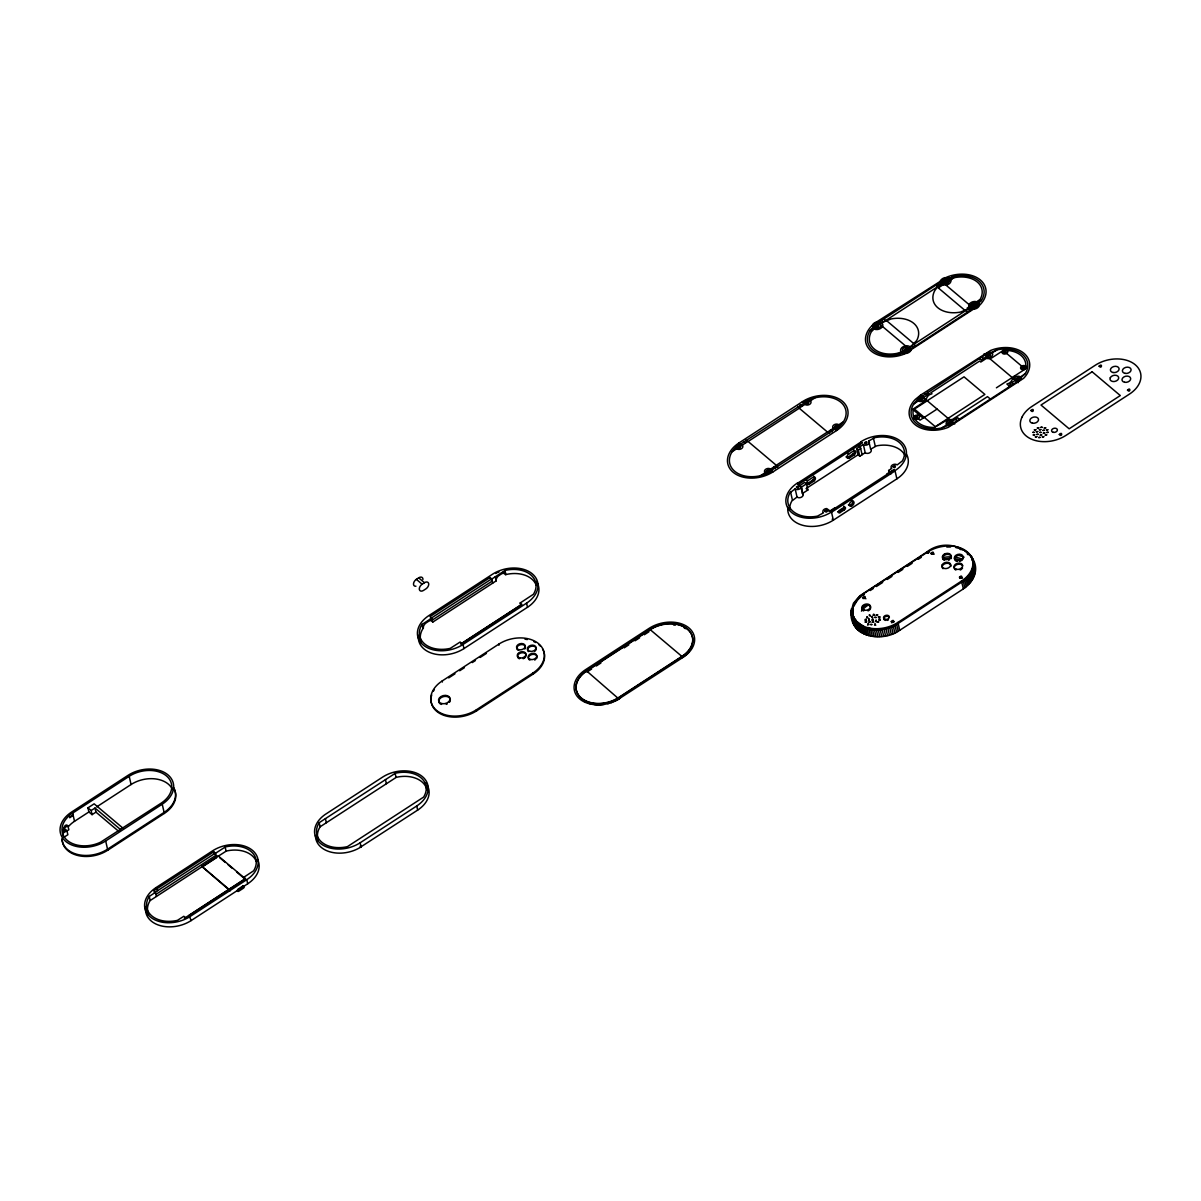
<?xml version="1.0" encoding="UTF-8"?>
<svg xmlns="http://www.w3.org/2000/svg" width="1201" height="1201" viewBox="0 0 1201 1201"><rect width="100%" height="100%" fill="white"/><g stroke="black" fill="none" stroke-linecap="round" stroke-linejoin="round"><path stroke-width="1.5" d="M67.887 825.657L64.013 828.18L66.911 830.627L67.856 834.725L63.878 837.307C61.821 834.365 63.653 822.039 67.887 825.657L68.832 829.771L66.25 831.452M831.467 511.971A28.914 20.192 -12.9 0 1 798.23 516.25A28.914 20.192 -12.9 0 1 786.91 495.142L787.466 493.806A28.914 20.192 -12.9 0 1 797.284 483.117L801.217 487.036A3.423 2.402 -12.9 0 1 798.695 489.332A3.423 2.402 -12.9 0 1 795.152 488.837L789.928 492.83A26.947 18.826 -12.9 0 0 817.521 516.115L823.541 512.797A3.423 2.402 -12.9 0 1 823.331 510.125A3.423 2.402 -12.9 0 1 826.738 508.578L831.467 511.971L833.344 520.168A28.914 20.192 -12.9 0 1 802.493 525.242A28.914 20.192 -12.9 0 1 787.811 507.407M801.698 488.492L801.037 487.366L806.472 483.838L804.73 482.367L798.92 486.15L798.44 484.093M801.217 486.435L803.094 495.247A3.423 2.402 -12.9 0 1 800.572 497.529A3.423 2.402 -12.9 0 1 797.029 497.034L791.804 501.027A26.947 18.826 -12.9 0 0 789.688 509.794M867.617 625.166C870.32 622.779 865.546 623.784 868.969 624.625M868.023 617.93C864.495 616.879 869.344 615.693 866.597 617.945M868.923 622.658C872.016 620.467 866.687 621.412 870.094 622.058M873.157 615.482C875.649 613.201 871.416 614.312 874.538 615.543M874.508 625.12C876.625 622.719 873.307 623.739 875.784 625.181M880.018 617.975L878.637 617.854M891.502 622.794L892.403 621.608L894.114 621.758M934.183 554.186L932.952 553.151L931.3 554.231M962.556 578.161L961.34 577.126L959.689 578.191M851.059 611.594L853.446 603.262L859.961 595.711L926.496 552.22C953.339 530.632 997.13 563.449 963.397 588.88L899.729 630.285C882.99 642.73 849.122 637.746 851.059 611.594L852.23 616.729M851.269 614.342C856.883 633.693 884.176 632.957 898.168 623.439L961.821 582.05C969.057 577.501 975.422 568.929 973.11 559.981M853.28 608.787L853.19 613.951M863.129 598.563L864.765 597.497L865.891 598.804M872.947 617.93C870.034 617.329 873.217 615.287 872.136 617.284M913.661 408.715L913.105 410.607A24.996 17.46 -12.9 0 0 913.571 416.147L915.237 419.494A24.996 17.46 -12.9 0 0 934.363 427.466L947.559 419.734L952.303 419.524L987.492 396.63L990.39 399.077M996.395 387.818L1025.189 369.082L1025.864 365.314A24.996 17.46 -12.9 0 0 1008.315 350.497L1003.18 350.512L992.506 357.448A5.389 3.768 -12.9 0 1 990.074 358.438L989.549 358.544A5.389 3.768 -12.9 0 1 986.501 358.318L980.797 362.026L979.641 361.051L930.82 392.787L931.976 393.778C926.496 394.844 927.262 398.837 924.32 401.78M854.151 605.319L854.166 605.274A28.914 20.192 -12.9 0 1 856.538 601.371M854.016 606.175L854.572 604.884M855.217 603.593L856.853 601.116M185.57 917.759L183.828 916.288L177.418 920.371A26.947 18.826 -12.9 0 1 151.806 915.898A26.947 18.826 -12.9 0 1 149.149 896.516L155.439 892.328L153.698 890.857L213.748 851.809L215.474 853.28L216.42 857.379L150.08 900.615A26.947 18.826 -12.9 0 0 147.798 912.22M491.794 579.017L490.053 577.546L430.003 616.593L431.744 618.065L421.971 624.505A26.947 18.826 -12.9 0 0 424.629 643.901A26.947 18.826 -12.9 0 0 450.24 648.375L460.133 642.025L461.875 643.496L521.925 604.448L520.183 602.977L533.439 594.255A26.947 18.826 -12.9 0 0 530.782 574.874A26.947 18.826 -12.9 0 0 505.186 570.4L491.794 579.017L492.725 583.116M536.186 585.172A26.947 18.826 -12.9 0 0 506.116 574.498L505.516 574.799A4.414 2.792 -49.8 0 0 501.327 573.988L499 575.504A4.414 2.792 -49.8 0 0 496.223 580.849L432.69 622.163A4.414 2.792 -49.8 0 0 428.502 621.352L426.175 622.869A4.414 2.792 -49.8 0 0 423.383 628.213L422.917 628.618A26.947 18.826 -12.9 0 0 420.455 639.427M319.226 822.655L319.121 822.805A26.947 18.826 -12.9 0 0 321.778 842.201A26.947 18.826 -12.9 0 0 347.374 846.66L423.623 797.089A26.947 18.826 -12.9 0 0 420.95 777.708A26.947 18.826 -12.9 0 0 395.354 773.234L319.226 822.655L320.051 826.904A26.947 18.826 -12.9 0 0 318.25 840.1M865.155 620.347C867.978 618.275 862.768 619.536 866.537 620.332M872.076 620.377C874.883 618.29 869.749 619.566 873.457 620.362M69.163 815.359L69.193 815.704A26.947 18.826 -12.9 0 0 67.271 840.4A26.947 18.826 -12.9 0 0 100.569 842.201L161.069 803.214A26.947 18.826 -12.9 0 0 166.444 775.906A26.947 18.826 -12.9 0 0 129.198 776.311L69.163 815.359L69.853 817.596L73.111 815.149L69.628 817.416M1014.515 376.018C1011.587 378.976 1012.353 382.969 1006.858 384.035L1009.756 386.482M876.715 621.548C874.778 619.986 877.255 618.875 875.709 621.563M879.087 620.271C881.789 618.335 876.58 619.686 880.333 620.256M876.91 321.748L871.581 326.087A28.914 20.192 -12.9 0 0 867.092 332.437L866.537 333.773A28.914 20.192 -12.9 0 0 874.928 353.559A28.914 20.192 -12.9 0 0 904.593 353.95L979.956 304.949A28.914 20.192 -12.9 0 0 980.391 279.998A28.914 20.192 -12.9 0 0 946.943 277.071L876.91 321.748L911.094 350.602M920.567 395.129L915.237 399.468A28.914 20.192 -12.9 0 0 910.748 405.818L910.178 407.169A28.914 20.192 -12.9 0 0 918.57 426.955A28.914 20.192 -12.9 0 0 948.25 427.346L1023.612 378.33A28.914 20.192 -12.9 0 0 1024.048 353.379A28.914 20.192 -12.9 0 0 990.6 350.467L920.567 395.129L954.75 423.983M862.648 595.516L864.014 594.57M156.025 887.614L155.049 888.275A28.914 20.192 -12.9 0 0 150.26 916.903A28.914 20.192 -12.9 0 0 189.188 917.099L246.76 879.687A28.914 20.192 -12.9 0 0 252.525 850.398A28.914 20.192 -12.9 0 0 212.577 850.833L156.025 887.614L157.661 890.647M415.936 586.223A4.414 2.792 -49.8 0 1 413.519 583.806A4.414 2.792 -49.8 0 1 416.357 579.347L418.684 577.831A4.414 2.792 -49.8 0 1 422.947 579.513M422.151 584.226L424.478 582.725A4.414 2.792 -49.8 0 1 428.667 583.536A4.414 2.792 -49.8 0 1 425.89 588.88L423.563 590.382A4.414 2.792 -49.8 0 1 419.374 589.571A4.414 2.792 -49.8 0 1 422.151 584.226L416.357 579.347M92.072 814.653L91.141 810.555L95.014 808.033L95.945 812.131L92.072 814.653L88.889 811.966L87.943 807.853L94.143 803.829L123.238 828.39M68.202 826.858A26.947 18.826 -12.9 0 1 74.522 821.304L88.889 811.966M96.65 806.907L131.074 784.523A26.947 18.826 -12.9 0 1 172.479 789.552M62.947 833.209L66.911 830.627M870.155 330.47L885.617 320.412L883.891 318.941M937.531 286.649L953.009 276.59M953.594 277.941L938.687 287.624L935.789 285.192M490.518 579.603L430.483 618.65L432.21 620.106L492.26 581.059L490.053 577.546M105.673 840.97L162.225 804.19A28.914 20.192 -12.9 0 0 167.99 774.9A28.914 20.192 -12.9 0 0 128.042 775.336L71.49 812.116A28.914 20.192 -12.9 0 0 65.725 841.406A28.914 20.192 -12.9 0 0 105.673 840.97L107.775 850.203A28.914 20.192 -12.9 0 1 78.305 855.622A28.914 20.192 -12.9 0 1 62.167 839.679M107.775 850.203L164.342 813.422A28.914 20.192 -12.9 0 0 173.755 788.366M738.9 442.989L802.433 401.659A28.914 20.192 -12.9 0 1 842.381 401.224A28.914 20.192 -12.9 0 1 836.617 430.513L773.084 471.828A28.914 20.192 -12.9 0 1 739.846 476.121A28.914 20.192 -12.9 0 1 728.512 455.014L729.082 453.678A28.914 20.192 -12.9 0 1 738.9 442.989L741.798 445.421M732.13 451.711L747.607 441.653L745.866 440.182M814.984 397.831L799.521 407.89L797.779 406.418M979.671 299.935L967.09 308.132L969.988 310.579M898.543 354.43L914.006 344.372L915.747 345.843M981.397 300.55L965.919 310.609L967.661 312.08M460.599 644.081L520.649 605.034L520.183 602.977M463.031 644.472L526.563 603.157A28.914 20.192 -12.9 0 0 532.328 573.868A28.914 20.192 -12.9 0 0 492.38 574.303L428.847 615.618A28.914 20.192 -12.9 0 0 423.082 644.907A28.914 20.192 -12.9 0 0 463.031 644.472L463.976 648.57A28.914 20.192 -12.9 0 1 432.84 653.554A28.914 20.192 -12.9 0 1 418.488 635.359M463.976 648.57L527.509 607.256A28.914 20.192 -12.9 0 0 537.342 582.995M532.929 673.04L476.362 709.821A28.914 20.192 -12.9 0 1 436.413 710.256A28.914 20.192 -12.9 0 1 442.178 680.967L498.745 644.186A28.914 20.192 -12.9 0 1 538.694 643.751A28.914 20.192 -12.9 0 1 532.929 673.04L533.154 674.061L476.602 710.857A28.914 20.192 -12.9 0 1 443.875 715.331A28.914 20.192 -12.9 0 1 431.729 694.929M448.694 677.904L454.984 673.821M459.698 670.759L464.412 667.696M472.263 662.592L475.416 660.535M480.115 657.472L486.405 653.389M760.518 475.671L775.996 465.613L777.738 467.084M843.372 421.791L827.909 431.85L829.636 433.321M154.163 892.913L214.213 853.866L213.748 851.809M215.474 853.28L225.383 846.93A26.947 18.826 -12.9 0 1 250.979 851.404A26.947 18.826 -12.9 0 1 253.651 870.785L243.863 877.24L244.343 879.297L184.293 918.345M155.905 894.385L215.955 855.337L214.213 853.866M230.172 890.842L201.873 866.416L218.132 855.833L244.869 878.396M217.801 856.478L226.313 851.044A26.947 18.826 -12.9 0 1 256.398 861.702M913.796 403.866L929.274 393.808L927.532 392.337M996.65 349.986L981.187 360.045L979.446 358.574M202.023 867.092L216.811 857.484M926.647 400.263L912.7 409.346L923.134 418.143M890.827 473.99L888.62 470.477L891.712 468.465A3.423 2.402 -12.9 0 1 892.403 464.982A3.423 2.402 -12.9 0 1 897.147 464.937L902.356 460.944A26.947 18.826 -12.9 0 0 874.763 437.644L868.758 440.977L870.635 449.174A3.423 2.402 -12.9 0 1 869.944 452.642A3.423 2.402 -12.9 0 1 865.2 452.702L859.781 456.23L858.37 450.075L860.697 448.558L858.49 445.046L861.973 442.779L860.817 441.803A28.914 20.192 -12.9 0 1 900.765 441.368A28.914 20.192 -12.9 0 1 895 470.657L896.877 478.854L833.344 520.168L832.188 519.192M859.781 456.23L858.039 454.759L856.643 448.604L858.955 447.102M848.717 454.068L853.055 451.246A2.747 1.741 -49.8 0 1 855.667 451.756A2.747 1.741 -49.8 0 1 853.941 455.074L849.602 457.896A2.747 1.741 -49.8 0 1 846.99 457.401A2.747 1.741 -49.8 0 1 848.717 454.068L847.561 453.092M862.108 454.714L860.231 446.517L863.324 444.49A3.423 2.402 -12.9 0 0 868.068 444.445A3.423 2.402 -12.9 0 0 868.758 440.977M806.487 483.553A2.747 1.741 -49.8 0 0 808.153 483.117L812.492 480.295A2.747 1.741 -49.8 0 0 813.708 476.212M846.014 456.86A2.747 1.741 -49.8 0 0 848.431 456.92L852.77 454.098A2.747 1.741 -49.8 0 0 854.512 451.621A2.747 1.741 -49.8 0 0 853.566 449.835M809.309 484.093L813.647 481.286A2.747 1.741 -49.8 0 0 815.374 477.953A2.747 1.741 -49.8 0 0 812.777 477.443L808.423 480.265A2.747 1.741 -49.8 0 0 806.697 483.598A2.747 1.741 -49.8 0 0 809.309 484.093L808.153 483.117M806.517 488.267L857.664 455.014M803.094 494.602L802.448 493.506L807.868 489.993L806.472 483.838M870.635 449.174L876.64 445.856A26.947 18.826 -12.9 0 1 905.089 455.629M937.08 409.076L920.026 420.155L916.558 417.227M320.157 826.753L396.285 777.332A26.947 18.826 -12.9 0 1 427.001 790.378M942.185 427.826L957.662 417.768L959.404 419.224M1025.038 373.946L1009.576 384.005L1011.317 385.476M145.816 906.455A28.914 20.192 -12.9 0 0 159.478 925.401A28.914 20.192 -12.9 0 0 191.154 920.567L247.706 883.786A28.914 20.192 -12.9 0 0 257.554 859.526M829.426 511.326L834.86 507.798M886.758 474.035L889.085 472.518M650.266 629.699L585.382 671.96A26.947 18.826 -12.9 0 0 581.359 698.336A26.947 18.826 -12.9 0 0 617.179 698.802L682.138 656.602A26.947 18.826 -12.9 0 0 687.512 629.294A26.947 18.826 -12.9 0 0 650.266 629.699L682.138 656.602M591.628 669.017L586.974 672.05L586.734 671.029L618.83 698.937A26.947 18.826 -12.9 0 1 617.404 699.823M596.266 666L600.92 662.982M624.16 647.864L628.814 644.832M635.014 640.809L639.653 637.791M644.306 634.759L648.96 631.741M837.637 511.761A1.666 1.051 -49.8 0 0 838.914 511.611L843.252 508.789A1.666 1.051 -49.8 0 0 843.718 506.191M840.069 512.587L844.408 509.764A1.666 1.051 -49.8 0 0 845.459 507.738A1.666 1.051 -49.8 0 0 843.868 507.438L839.529 510.26A1.666 1.051 -49.8 0 0 838.478 512.272A1.666 1.051 -49.8 0 0 840.069 512.587L838.914 511.611M360.18 842.757L416.732 805.976A28.914 20.192 -12.9 0 0 422.497 776.687A28.914 20.192 -12.9 0 0 382.549 777.137L325.021 814.578A28.914 20.192 -12.9 0 0 320.232 843.207A28.914 20.192 -12.9 0 0 359.159 843.402L360.18 842.757L361.111 846.87A28.914 20.192 -12.9 0 1 331.086 852.155A28.914 20.192 -12.9 0 1 315.488 835.446M427.091 785.034A28.914 20.192 -12.9 0 1 417.678 810.09L360.48 847.155L360.255 846.135L361.111 846.87M618.83 698.937L683.234 657.217A28.899 20.192 -12.9 0 0 688.969 627.958A28.899 20.192 -12.9 0 0 649.065 628.378L585.472 669.723A28.899 20.192 -12.9 0 0 579.738 698.982A28.899 20.192 -12.9 0 0 619.656 698.562M961.461 581.104L897.928 622.418A28.914 20.192 -12.9 0 1 864.69 626.712A28.914 20.192 -12.9 0 1 853.371 605.589L853.941 604.253A28.914 20.192 -12.9 0 1 863.759 593.564L927.277 552.25A28.914 20.192 -12.9 0 1 967.225 551.814A28.914 20.192 -12.9 0 1 961.461 581.104L963.397 588.88M870.185 590.562L873.277 588.55M876.385 586.523L882.63 582.47M887.224 579.482L891.938 576.42M898.078 572.427L902.807 569.349M907.371 566.377L912.114 563.299M918.225 559.321L921.317 557.309M927.622 553.211L929.064 552.325A28.914 20.192 -12.9 0 0 927.517 553.271L927.277 552.25M495.803 573.508L496.839 572.967M497.965 572.457L498.985 572.021M869.269 620.332C869.044 618.59 868.923 617.599 868.908 620.332M504.585 573.477L504.105 573.613A4.083 2.912 -18.5 0 0 503.474 572.532L503.129 572.246M944.196 554.442L945.998 554.216M973.516 306.345C979.04 305.234 970.468 303.042 973.486 306.345M868.068 627.538L869.689 627.898M958.158 554.967L964.103 557.204M990.194 353.83C984.625 353.83 991.846 357.823 990.209 353.83M828.059 510.695L828.81 510.935M959.704 549.097L961.145 549.698M862.123 625.286L863.504 625.961M860.832 624.55L857.454 621.908M940.443 280.434L974.627 309.288M938.116 283.676L939.858 285.147M1003.18 350.512L1025.189 369.082M984.099 353.815L1018.283 382.669M981.772 357.057L983.514 358.529M1011.903 382.488L1013.629 383.96M881.564 320.457L883.29 321.928M911.679 345.888L913.421 347.359M925.205 393.853L926.947 395.309M955.335 419.269L957.077 420.74M895 470.657L893.844 469.681L890.361 471.948L888.62 470.477M858.49 445.046L860.231 446.517M802.433 401.659L805.331 404.106M833.719 428.066L836.617 430.513M856.643 448.604L858.37 450.075M800.106 404.917L801.833 406.373M830.221 430.348L831.963 431.805M852.77 454.098L853.941 455.074M848.431 456.92L849.602 457.896M812.492 480.295L813.647 481.286M843.252 508.789L844.408 509.764M806.141 488.522L807.868 489.993M743.539 441.698L745.281 443.154M773.669 467.129L775.411 468.585M770.186 469.396L773.084 471.828M418.684 577.831L424.478 582.725M243.863 877.24L245.604 878.712L189.052 915.492L191.154 920.567M219.708 857.709L225.338 862.453M228.145 864.825L232.363 868.398M236.582 871.956L243.623 877.886M201.873 866.416L230.007 890.166M95.014 808.033L120.505 829.546M95.945 812.131L118.614 831.257M87.943 807.853L91.141 810.555M967.21 553.751L968.141 554.757M876.145 326.237C880.753 328.338 877.466 321.838 876.13 326.222M919.786 399.633C924.41 401.719 921.107 395.234 919.786 399.618M856.508 620.902L854.962 618.755M973.711 564.245L974.957 568.163M853.851 616.428L854.346 617.614M972.69 558.69L975.122 569.514M972.149 557.414L975.167 570.895M971.489 556.183L972.675 561.317M973.516 565.461L975.077 572.292M973.305 566.857L974.867 573.688M972.96 568.253L974.521 575.084M972.495 569.649L974.071 576.495M971.909 571.03L973.486 577.876M971.219 572.412L972.78 579.242M970.393 573.748L971.954 580.593M969.462 575.069L971.024 581.915M968.426 576.36L969.988 583.191M967.285 577.606L968.847 584.437M966.039 578.807L967.601 585.638M964.703 579.948L966.265 586.794M963.277 581.044L964.838 587.889M873.382 437.96L875.259 446.171M863.324 444.49L865.2 452.702M897.928 622.418L899.729 630.285M896.652 624.37L898.213 631.216M895 625.286L896.562 632.116M893.289 626.111L894.85 632.957M891.517 626.877L893.079 633.708M889.701 627.553L891.262 634.383M887.839 628.153L889.416 634.984M885.963 628.663L887.524 635.494M884.056 629.084L885.617 635.93M882.119 629.429L883.696 636.26M880.198 629.684L881.759 636.515M878.261 629.834L879.838 636.665M876.355 629.909L877.916 636.74M874.448 629.879L876.009 636.71M872.572 629.759L874.133 636.605M863.759 593.564L863.984 594.585A28.914 20.192 -12.9 0 0 862.528 595.591M870.725 629.549L872.301 636.395M868.939 629.249L870.5 636.095M867.182 628.874L868.743 635.704M865.501 628.393L867.062 635.239M863.864 627.838L865.426 634.668M862.318 627.192L863.879 634.023M860.832 626.472L862.393 633.302M859.436 625.676L861.012 632.507M858.145 624.805L859.706 631.636M856.929 623.859L858.505 630.69M855.833 622.854L857.394 629.684M854.827 621.773L856.388 628.618M851.359 608.802L852.14 612.225M853.941 620.647L855.502 627.492M851.149 610.213L851.929 613.621M853.16 619.476L854.737 626.306M852.5 618.245L854.076 625.09M851.104 612.975L853.536 623.814M801.037 487.366L802.448 493.506M795.152 488.837L797.029 497.034M790.528 491.84L792.405 500.051M526.563 603.157L527.509 607.256M504.945 570.46L505.891 574.558M495.277 576.75L496.223 580.849M498.745 644.186L498.97 645.222M476.362 709.821L476.602 710.857M431.744 618.065L432.69 622.163M442.178 680.967L442.418 682.003M422.076 624.355L423.022 628.453M416.732 805.976L417.678 810.09M395.114 773.294L396.06 777.392M385.446 779.569L386.392 783.683M325.411 818.617L326.342 822.73M246.76 879.687L247.706 883.786M225.157 846.99L226.088 851.089M162.225 804.19L164.342 813.422M129.198 776.311L131.074 784.523M155.439 892.328L156.37 896.426M149.254 896.351L150.185 900.45M72.645 813.092L74.522 821.304M69.373 815.554L69.853 817.596M64.013 828.18L64.644 830.912M853.115 622.508L852.62 618.44M173.514 787.346A28.914 20.192 -12.9 0 1 164.102 812.401L107.55 849.182A28.914 20.192 -12.9 0 1 88.859 855.352L86.382 855.457A28.914 20.192 -12.9 0 1 61.927 838.658M148.579 914.562A26.947 18.826 -12.9 0 1 148.278 913.796M425.469 782.812A28.914 20.192 -12.9 0 1 426.055 783.532M421.101 641.799A26.947 18.826 -12.9 0 1 420.83 641.019M536.427 581.434A28.914 20.192 -12.9 0 1 536.907 582.2M615.918 700.633A26.947 18.826 -12.9 0 1 614.372 701.384M612.78 702.075A26.947 18.826 -12.9 0 1 611.144 702.69M609.477 703.216A26.947 18.826 -12.9 0 1 607.766 703.681M604.313 704.371A26.947 18.826 -12.9 0 1 594.045 704.492M590.847 703.876A26.947 18.826 -12.9 0 1 587.844 702.945M586.448 702.36A26.947 18.826 -12.9 0 1 585.112 701.714M691.521 647.669A26.947 18.826 -12.9 0 1 690.155 650.116M689.314 651.302A26.947 18.826 -12.9 0 1 685.005 655.701M683.729 656.692A26.947 18.826 -12.9 0 1 682.363 657.623M673.641 625A26.947 18.826 -12.9 0 1 675.307 625.181M684.225 627.973A26.947 18.826 -12.9 0 1 685.486 628.693M943.295 559.186A24.996 17.46 -12.9 0 1 951.327 558.525M954.435 558.795A24.996 17.46 -12.9 0 1 960.169 560.221M942.98 557.549A26.452 18.48 -12.9 0 1 951.477 556.859M954.765 557.144A26.452 18.48 -12.9 0 1 962.226 559.231M861.462 611.114A24.996 17.46 -12.9 0 1 867.903 605.244M862.018 607.871A26.452 18.48 -12.9 0 1 865.561 604.824M898.168 623.439A28.914 20.192 -12.9 0 1 865.711 628.018A28.914 20.192 -12.9 0 1 853.16 607.976M857.544 600.14A28.914 20.192 -12.9 0 1 861.147 596.657M863.684 610.949A4.414 3.078 -12.9 0 1 864.765 605.469A4.414 3.078 -12.9 0 1 870.68 608.141M870.38 608.967A4.414 3.078 -12.9 0 1 869.794 609.733M868.984 610.393A4.414 3.078 -12.9 0 1 867.993 610.904M888.41 619.836A2.942 2.057 -12.9 0 1 887.014 620.392M885.527 620.407A2.942 2.057 -12.9 0 1 884.642 617.119A2.942 2.057 -12.9 0 1 889.371 617.284M965.034 551.079A28.914 20.192 -12.9 0 1 961.701 582.125M946.823 547.055A28.914 20.192 -12.9 0 1 950.531 547.01M955.861 547.611A28.914 20.192 -12.9 0 1 959.179 548.452M960.755 548.992A28.914 20.192 -12.9 0 1 963.697 550.313M962.541 568.073A4.414 3.078 -12.9 0 1 961.956 568.839M961.145 569.499A4.414 3.078 -12.9 0 1 960.154 570.01M955.846 570.055A4.414 3.078 -12.9 0 1 955.936 565.101A4.414 3.078 -12.9 0 1 962.586 565.686M942.905 559.141A4.414 3.078 -12.9 0 1 946.433 554.487A4.414 3.078 -12.9 0 1 951.267 557.474M949.556 559.726A4.414 3.078 -12.9 0 1 948.565 560.236M944.256 560.282A4.414 3.078 -12.9 0 1 943.461 559.786M954.9 559.996A4.414 3.078 -12.9 0 1 958.998 555.252A4.414 3.078 -12.9 0 1 962.947 559.156M962.361 559.921A4.414 3.078 -12.9 0 1 961.551 560.582M960.56 561.092A4.414 3.078 -12.9 0 1 959.464 561.422M957.227 561.437A4.414 3.078 -12.9 0 1 955.456 560.642M950.862 566.392A4.414 3.078 -12.9 0 0 947.724 563.299A4.414 3.078 -12.9 0 0 942.545 565.671L942.245 566.497A4.414 3.078 -12.9 0 0 943.055 568.704M906.29 453.813A28.914 20.192 -12.9 0 1 896.877 478.854M851.809 500.216A2.942 1.862 -49.8 0 1 852.064 503.759A2.942 1.862 -49.8 0 1 848.371 504.72M850.638 500.367A2.942 1.862 -49.8 0 1 851.254 500.201M806.246 480.25A2.747 1.741 -49.8 0 1 806.727 479.724M536.292 648.99A4.414 3.078 -12.9 0 1 535.946 650.086M535.121 651.092A4.414 3.078 -12.9 0 1 534.55 651.512M528.455 651.588A4.414 3.078 -12.9 0 1 527.779 650.687M527.629 650.176A4.414 3.078 -12.9 0 1 531.427 646.273A4.414 3.078 -12.9 0 1 536.277 648.45M517.991 657.713A4.414 3.078 -12.9 0 1 521.369 652.819A4.414 3.078 -12.9 0 1 526.113 656.091M525.513 657.157A4.414 3.078 -12.9 0 1 525.047 657.638M524.477 658.058A4.414 3.078 -12.9 0 1 523.141 658.703M519.493 658.749A4.414 3.078 -12.9 0 1 518.397 658.133M525.468 647.369A4.414 3.078 -12.9 0 1 524.762 648.99M518.141 650.311A4.414 3.078 -12.9 0 1 519.162 645.132A4.414 3.078 -12.9 0 1 525.438 646.829M433.276 691.356A28.914 20.192 -12.9 0 1 434.357 689.629M542.567 649.02A28.914 20.192 -12.9 0 1 533.154 674.061M524.987 639.187A28.914 20.192 -12.9 0 1 527.314 639.563M533.724 641.544A28.914 20.192 -12.9 0 1 535.601 642.505M538.919 644.772A28.914 20.192 -12.9 0 1 540.33 646.093M529.731 660.1A4.414 3.078 -12.9 0 1 529.371 655.866A4.414 3.078 -12.9 0 1 535.301 654.68A4.414 3.078 -12.9 0 1 536.352 658.779M535.316 659.679A4.414 3.078 -12.9 0 1 534.67 660.04M438.785 701.729A5.885 4.113 -12.9 0 1 444.865 696.385A5.885 4.113 -12.9 0 1 450.195 700.889M449.88 701.609A5.885 4.113 -12.9 0 1 449.399 702.3M447.162 703.996A5.885 4.113 -12.9 0 1 446.217 704.371M441.368 704.432A5.885 4.113 -12.9 0 1 439.896 703.606M439.356 703.05A5.885 4.113 -12.9 0 1 438.981 702.42M736.123 446.982L736.753 448.709A3.423 2.402 -12.9 0 0 741.497 448.649A3.423 2.402 -12.9 0 0 742.188 445.181L739.065 444.58A3.423 2.402 -12.9 0 0 736.123 446.982L735.087 448.003A26.947 18.826 -12.9 0 0 732.28 451.471L731.544 452.687A26.947 18.826 -12.9 0 0 759.137 475.986L760.849 475.596A26.947 18.826 -12.9 0 0 765.863 473.99L840.43 425.499A26.947 18.826 -12.9 0 0 843.237 422.031L843.973 420.815A26.947 18.826 -12.9 0 0 816.38 397.516L814.653 397.906A26.947 18.826 -12.9 0 0 809.639 399.513L736.213 446.922M738.03 446.952C740.732 450.57 741.633 443.214 738.03 446.952M766.418 470.912C769.12 474.53 770.021 467.189 766.418 470.912M771.222 470.237L770.967 471.498A3.423 2.402 -12.9 0 1 767.379 473.359L765.142 472.669A3.423 2.402 -12.9 0 1 765.833 469.186A3.423 2.402 -12.9 0 1 770.577 469.141L771.222 470.237M796.428 487.081C799.115 490.699 800.016 483.357 796.428 487.081M804.295 402.635L804.94 404.362A3.423 2.402 -12.9 0 0 809.684 404.317A3.423 2.402 -12.9 0 0 810.36 400.834L808.138 400.143A3.423 2.402 -12.9 0 0 804.535 402.005L804.295 402.635M806.216 402.62C808.904 406.238 809.804 398.882 806.216 402.62M824.817 511.056C827.504 514.674 828.405 507.317 824.817 511.056M834.605 426.58C837.292 430.198 838.193 422.842 834.605 426.58M839.394 425.89L839.394 426.52A3.423 2.402 -12.9 0 1 836.436 428.922L833.329 428.322A3.423 2.402 -12.9 0 1 834.004 424.854A3.423 2.402 -12.9 0 1 838.748 424.794L839.394 425.89M864.6 442.749C867.302 446.367 868.203 439.011 864.6 442.749M862.888 597.543C865.591 601.161 866.476 593.804 862.888 597.543M865.215 622.013L866.657 621.863L865.215 622.013M872.226 325.756L874.193 329.074A5.389 3.768 -12.9 0 0 882.375 326.642L882.75 325.651A5.389 3.768 -12.9 0 0 881.744 322.934L878.246 321.838L875.514 322.393A5.389 3.768 -12.9 0 0 872.602 324.765L872.226 325.756M869.299 615.062C871.13 618.125 870.665 614.312 869.299 615.062M874.133 325.741L874.778 327.468A3.423 2.402 -12.9 0 0 878.321 327.963A3.423 2.402 -12.9 0 0 880.843 325.666L880.198 323.94L877.09 323.339A3.423 2.402 -12.9 0 0 874.133 325.741M870.65 624.58L872.091 624.565L870.695 624.445M872.241 622.178L873.682 622.028L872.241 622.178M874.883 617.479L876.31 617.464L874.928 617.344M876.22 615.092L877.661 614.942L876.22 615.092M877.21 622.043L878.652 621.893L877.21 622.043M878.351 616.954L879.778 616.804L878.351 616.954M892.989 466.709C895.691 470.327 896.592 462.97 892.989 466.709M891.277 621.502C893.979 625.12 894.865 617.764 891.277 621.502M904.443 349.686C907.13 353.304 908.031 345.948 904.443 349.686M909.232 348.996L908.992 350.272A3.423 2.402 -12.9 0 1 905.389 352.118L897.147 354.745A26.947 18.826 -12.9 0 1 869.554 331.446L876.715 323.654L941.599 281.409L954.39 276.275A26.947 18.826 -12.9 0 1 981.983 299.574L974.822 307.366L909.938 349.626L905.479 352.058L903.167 351.428L896.922 353.394A24.996 17.46 -12.9 0 1 871.325 331.791L879.237 323.7L891.082 318.956A24.996 17.46 -12.9 0 1 916.678 340.544L908.782 348.635L903.167 351.548A3.423 2.402 -12.9 0 1 902.957 348.755A3.423 2.402 -12.9 0 1 906.365 347.209L909.232 348.996M911.154 348.605L910.058 351.548A5.389 3.768 -12.9 0 1 906.5 353.379L903.783 353.409L900.93 351.638A5.389 3.768 -12.9 0 1 905.239 345.948L906.635 345.798A5.389 3.768 -12.9 0 1 910.133 346.894L911.154 348.605M915.117 417.242C917.819 420.86 918.72 413.504 915.117 417.242M917.789 399.122L918.42 400.849A3.423 2.402 -12.9 0 0 921.978 401.344A3.423 2.402 -12.9 0 0 924.485 399.062L923.239 396.946L920.732 396.735A3.423 2.402 -12.9 0 0 917.789 399.122L913.21 404.842A26.947 18.826 -12.9 0 0 911.319 409.856L911.139 411.117A26.947 18.826 -12.9 0 0 932.141 428.847L933.853 428.862A26.947 18.826 -12.9 0 0 940.803 428.141L952.168 423.893L1017.127 381.693L1025.639 372.971A26.947 18.826 -12.9 0 0 1027.516 367.956L1027.711 366.695A26.947 18.826 -12.9 0 0 1006.708 348.966L1004.982 348.936A26.947 18.826 -12.9 0 0 998.046 349.671L985.255 354.79L917.879 399.077M931.075 553.196C933.762 556.814 934.663 549.473 931.075 553.196M940.398 281.424L942.38 284.742L946.298 285.072A5.389 3.768 -12.9 0 0 950.952 280.313L948.955 277.986L945.037 277.641A5.389 3.768 -12.9 0 0 941.479 279.488L940.398 281.424M942.32 281.394L942.95 283.121L945.187 283.826A3.423 2.402 -12.9 0 0 949.015 281.319L948.385 279.593L946.148 278.902A3.423 2.402 -12.9 0 0 942.56 280.764L942.32 281.394M944.226 281.379C946.928 284.997 947.814 277.641 944.226 281.379M948.084 423.067C950.787 426.685 951.687 419.329 948.084 423.067M952.888 422.377L952.633 423.653A3.423 2.402 -12.9 0 1 949.045 425.514L946.808 424.824A3.423 2.402 -12.9 0 1 946.613 422.151A3.423 2.402 -12.9 0 1 950.006 420.59L952.888 422.377M959.464 577.156C962.151 580.774 963.052 573.432 959.464 577.156M968.787 305.384L970.768 308.702L976.038 308.642A5.389 3.768 -12.9 0 0 978.95 306.27L978.995 303.343L976.158 301.586A5.389 3.768 -12.9 0 0 969.162 304.378L968.787 305.384M970.708 305.369L971.954 307.471L974.461 307.696A3.423 2.402 -12.9 0 0 977.404 305.294L976.773 303.568L974.536 302.862A3.423 2.402 -12.9 0 0 970.708 305.369M985.961 354.79L986.606 356.517L988.828 357.207A3.423 2.402 -12.9 0 0 992.236 355.661A3.423 2.402 -12.9 0 0 992.026 352.989L989.804 352.298A3.423 2.402 -12.9 0 0 986.201 354.145L985.961 354.79M1003.481 351.983C1006.168 355.601 1007.069 348.26 1003.481 351.983M1014.35 378.75L1014.995 380.477L1018.103 381.077A3.423 2.402 -12.9 0 0 1021.06 378.675L1020.415 376.949A3.423 2.402 -12.9 0 0 1016.872 376.453A3.423 2.402 -12.9 0 0 1014.35 378.75M1016.271 378.735C1018.973 382.353 1019.859 374.997 1016.271 378.735M1022.021 367.641C1024.708 371.259 1025.609 363.903 1022.021 367.641M1030.923 410.502C1033.626 414.12 1034.511 406.764 1030.923 410.502M1032.905 432.42L1034.331 432.405L1032.95 432.285M1033.265 434.972L1034.707 434.822L1033.265 434.972M1034.391 429.883L1035.832 429.733L1034.391 429.883M1035.382 436.849L1036.823 436.684L1035.382 436.849M1036.268 431.76L1037.709 431.609L1036.268 431.76M1036.733 434.462L1038.174 434.297L1036.733 434.462M1037.349 428.021L1038.79 427.871L1037.349 428.021M1038.685 437.539L1040.126 437.389L1038.685 437.539M1039.36 429.748L1040.802 429.598L1039.36 429.748M1039.826 432.45L1041.252 432.435L1039.871 432.315M1040.276 435.137L1041.717 434.987L1040.276 435.137M1040.952 427.361L1042.393 427.331L1041.012 427.211M1042.303 436.864L1043.744 436.714L1042.303 436.864M1042.918 430.438L1044.36 430.288L1042.918 430.438M1043.369 433.126L1044.81 432.976L1043.369 433.126M1044.27 428.051L1045.711 427.901L1044.27 428.051M1045.245 435.002L1046.687 434.852L1045.245 435.002M1046.386 429.913L1047.827 429.763L1046.386 429.913M1046.747 432.465L1048.188 432.315L1046.747 432.465M1059.312 434.462C1062.014 438.08 1062.9 430.724 1059.312 434.462M1099.11 366.155C1101.797 369.773 1102.698 362.432 1099.11 366.155M1127.499 390.115C1130.186 393.733 1131.087 386.392 1127.499 390.115M913.886 416.702L913.691 417.257A2.942 2.057 -12.9 0 0 914.757 419.059L915.417 419.269A2.942 2.057 -12.9 0 0 919.23 417.738A2.942 2.057 -12.9 0 0 917.699 415.186A2.942 2.057 -12.9 0 0 913.886 416.702M942.305 564.65L942.004 565.461A4.414 3.078 -12.9 0 0 945.682 568.583L946.823 568.463A4.414 3.078 -12.9 0 0 949.796 563.149A4.414 3.078 -12.9 0 0 942.305 564.65M1110.355 377.609L1110.039 378.42A4.414 3.078 -12.9 0 0 1113.732 381.543L1114.858 381.423A4.414 3.078 -12.9 0 0 1117.831 376.108A4.414 3.078 -12.9 0 0 1110.355 377.609M1021.976 417.212L1021.405 418.548A28.914 20.192 -12.9 0 0 1032.725 439.671A28.914 20.192 -12.9 0 0 1065.978 435.378L1129.51 394.063A28.914 20.192 -12.9 0 0 1135.275 364.774A28.914 20.192 -12.9 0 0 1095.327 365.209L1031.794 406.523A28.914 20.192 -12.9 0 0 1021.976 417.212M938.146 286.138L934.858 290.477A24.996 17.46 -12.9 0 0 960.455 312.08L972.315 307.321L980.211 299.229A24.996 17.46 -12.9 0 0 954.615 277.626L942.77 282.385L938.146 286.138M937.26 287.009L886.128 320.262L914.276 344.026L965.424 310.774L937.26 287.009M799.25 408.235L748.103 441.488L776.266 465.267L827.399 432L799.25 408.235M860.877 442.073L797.344 483.387L798.515 484.363L862.033 443.049L860.877 442.073M927.232 400.759L914.441 409.076L935.309 426.67L984.88 394.423L964.028 376.829L927.232 400.759M242.797 886.038L238.353 888.935A1.591 1.006 -49.8 0 0 237.348 890.857A1.591 1.006 -49.8 0 0 238.864 891.157L243.308 888.26A1.591 1.006 -49.8 0 0 244.313 886.323A1.591 1.006 -49.8 0 0 242.797 886.038M893.904 469.951L830.371 511.266L831.527 512.242L895.06 470.927L893.904 469.951M650.191 629.369L586.658 670.683A26.947 18.826 -12.9 0 0 581.284 697.991A26.947 18.826 -12.9 0 0 618.53 697.571L682.048 656.256A26.947 18.826 -12.9 0 0 687.422 628.949A26.947 18.826 -12.9 0 0 650.191 629.369M1092.129 371.785L1040.997 405.037L1069.16 428.802L1120.293 395.549L1092.129 371.785M1007.234 350.467L1006.708 350.137A2.942 2.057 -12.9 0 0 1002.084 351.818A2.942 2.057 -12.9 0 0 1005.507 353.935A2.942 2.057 -12.9 0 0 1007.234 350.467M1026.149 366.545L1025.774 366.11A2.942 2.057 -12.9 0 0 1020.895 366.936A2.942 2.057 -12.9 0 0 1023.282 369.713A2.942 2.057 -12.9 0 0 1026.149 366.545M1053.322 432.345A2.942 2.057 -12.9 0 0 1057.36 429.733A2.942 2.057 -12.9 0 0 1052.737 428.832A2.942 2.057 -12.9 0 0 1053.322 432.345M1032.47 423.187A4.414 3.078 -12.9 0 0 1038.505 419.254A4.414 3.078 -12.9 0 0 1031.569 417.918A4.414 3.078 -12.9 0 0 1032.47 423.187M1124.631 382.293A4.414 3.078 -12.9 0 0 1130.666 378.375A4.414 3.078 -12.9 0 0 1123.731 377.039A4.414 3.078 -12.9 0 0 1124.631 382.293M1113.042 372.52A4.414 3.078 -12.9 0 0 1119.077 368.587A4.414 3.078 -12.9 0 0 1112.141 367.251A4.414 3.078 -12.9 0 0 1113.042 372.52M1125.037 373.376A4.414 3.078 -12.9 0 0 1131.072 369.458A4.414 3.078 -12.9 0 0 1124.136 368.106A4.414 3.078 -12.9 0 0 1125.037 373.376M885.287 619.386A2.942 2.057 -12.9 0 0 889.31 616.774A2.942 2.057 -12.9 0 0 884.702 615.873A2.942 2.057 -12.9 0 0 885.287 619.386M864.42 610.228A4.414 3.078 -12.9 0 0 870.47 606.295A4.414 3.078 -12.9 0 0 863.534 604.959A4.414 3.078 -12.9 0 0 864.42 610.228M956.581 569.334A4.414 3.078 -12.9 0 0 962.632 565.416A4.414 3.078 -12.9 0 0 955.696 564.08A4.414 3.078 -12.9 0 0 956.581 569.334M956.987 560.417A4.414 3.078 -12.9 0 0 963.037 556.498A4.414 3.078 -12.9 0 0 956.101 555.147A4.414 3.078 -12.9 0 0 956.987 560.417M945.007 559.561A4.414 3.078 -12.9 0 0 951.042 555.628A4.414 3.078 -12.9 0 0 944.106 554.292A4.414 3.078 -12.9 0 0 945.007 559.561M851.509 506.086A2.942 1.862 -49.8 0 0 853.776 501.718A2.942 1.862 -49.8 0 0 849.677 503.324A2.942 1.862 -49.8 0 0 851.509 506.086M519.928 657.908A4.414 3.078 -12.9 0 0 525.963 653.975A4.414 3.078 -12.9 0 0 519.027 652.638A4.414 3.078 -12.9 0 0 519.928 657.908M530.001 651.347A4.414 3.078 -12.9 0 0 536.036 647.429A4.414 3.078 -12.9 0 0 529.101 646.093A4.414 3.078 -12.9 0 0 530.001 651.347M519.162 649.741A4.414 3.078 -12.9 0 0 525.212 645.808A4.414 3.078 -12.9 0 0 518.277 644.472A4.414 3.078 -12.9 0 0 519.162 649.741M530.752 659.514A4.414 3.078 -12.9 0 0 536.787 655.596A4.414 3.078 -12.9 0 0 529.866 654.26A4.414 3.078 -12.9 0 0 530.752 659.514M442.028 703.636A5.885 4.113 -12.9 0 0 450.075 698.412A5.885 4.113 -12.9 0 0 440.827 696.625A5.885 4.113 -12.9 0 0 442.028 703.636"/></g></svg>
